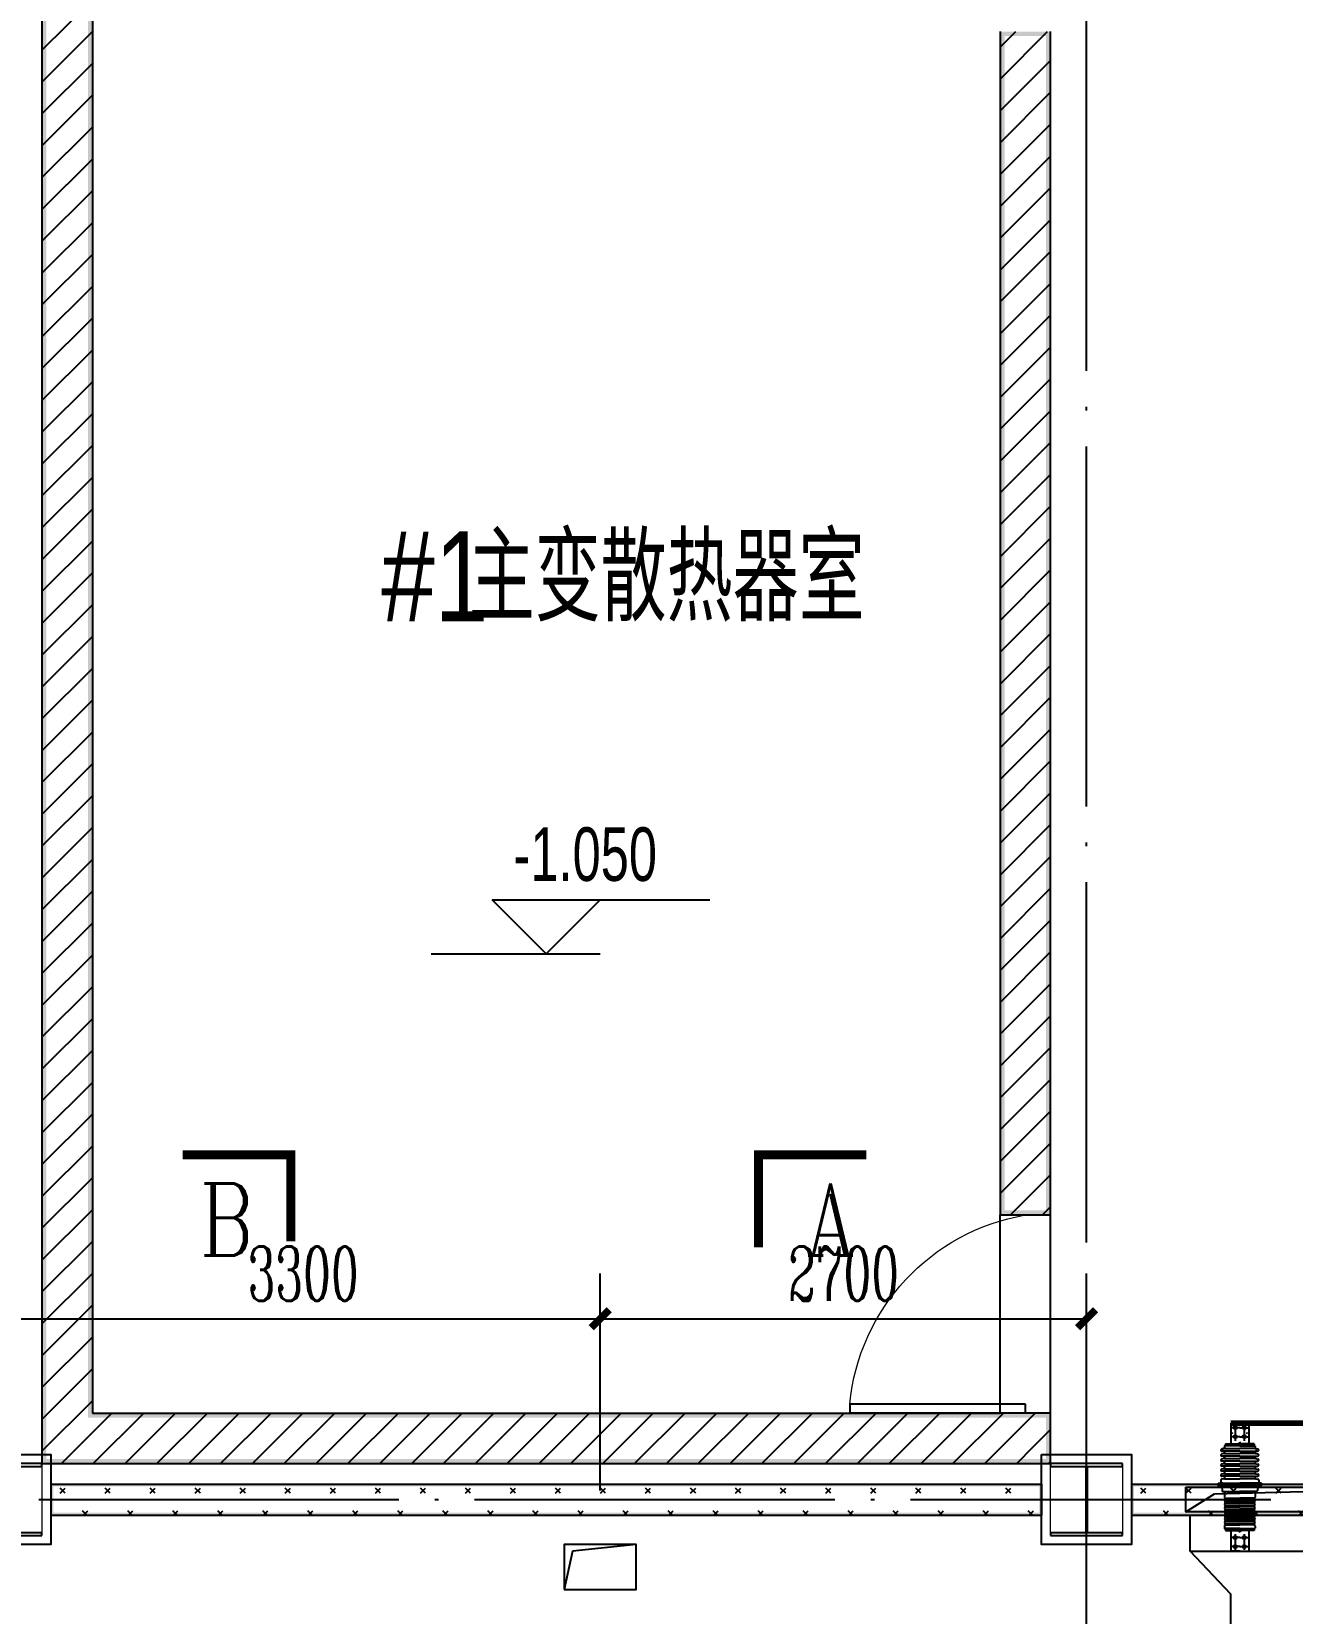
# Model space of a CAD drawing. Extents: x 3213259 to 3716512, y 332899 to 392399.
# Drawn here: x 3518926 to 3525925, y 373402 to 382183 of the extents above; entities that cross this region are included whole.
import ezdxf

# ---------------------------------------------------------------- set-up
doc = ezdxf.new("R2010")
doc.units = 0
doc.header["$LTSCALE"] = 1000
doc.header["$MEASUREMENT"] = 0
for name, pattern in [('CENTER', [50.8, 31.75, -6.35, 6.35, -6.35]), ('DOTE', [2.42, 2, -0.2, 0.02, -0.2]), ('HIDDEN', [0.375, 0.25, -0.125])]:
    doc.linetypes.add(name, pattern=pattern)
for name, color, linetype in [('Cen', 4, 'CENTER'), ('COLUMN', 2, 'Continuous'), ('DIM', 7, 'Continuous'), ('DIM_ELEV', 3, 'Continuous'), ('DIM_SYMB', 3, 'Continuous'), ('DOTE', 1, 'DOTE'), ('Lz3_autosign', 7, 'Continuous'), ('PART', 1, 'Continuous'), ('PUB_HATCH', 8, 'Continuous'), ('PUB_TEXT', 7, 'Continuous'), ('PUB_WALL', 9, 'Continuous'), ('sb', 6, 'Continuous'), ('WALL', 7, 'Continuous'), ('WALL-MOVE', 6, 'Continuous'), ('本期', 7, 'Continuous'), ('门坎', 4, 'Continuous'), ('防火外包', 12, 'Continuous')]:
    doc.layers.add(name, color=color, linetype=linetype)
doc.layers.add('JZX_ViewLine', color=30, linetype='Continuous', lineweight=0)
doc.styles.add('_TCH_DIM', font='sepd_tss.shx', dxfattribs={"bigfont": 'sepd_hzt.shx'})
doc.styles.add('DIM_FONT', font='COMPLEX8.SHX', dxfattribs={"width": 0.6, "bigfont": 'HZITXT.SHX'})
doc.styles.add('HZ', font='complex8.shx', dxfattribs={"width": 0.8, "bigfont": 'hztxt.shx'})
doc.styles.add('sepd_yb2', font='sepd_gbe.shx', dxfattribs={"width": 0.8, "bigfont": 'sepd_gbc.shx'})
doc.dimstyles.new('副本 DIMN', dxfattribs={"dimtxt": 300, "dimasz": 100, "dimexe": 250, "dimexo": 300, "dimgap": 100, "dimtad": 1, "dimdec": 0, "dimzin": 0, "dimdsep": 46, "dimtxsty": 'DIM_FONT', "dimblk": 'ARCHTICK', "dimcen": 0.09, "dimclrt": 7, "dimazin": 2, "dimtfac": 1, "dimtdec": 0, "dimtix": 1, "dimtmove": 2, "dimatfit": 3, "dimldrblk": 'ARCHTICK', "dimfxl": 1, "dimtolj": 1, "dimtzin": 0, "dimarcsym": 0})
pattern_1 = [(45, (-451208.51, -430878.26), (-88.388383, 88.388383), [])]
pattern_2 = [(45, (-451166.04, -430932.16), (-125.000003, 125.000003), [40, -136.7767]), (135, (-450887.75, -430932.16), (-125.000003, -125.000003), [40, -136.7767])]

# ---------------------------------------------------------------- blocks, each defined once
blk = doc.blocks.new('_ArchTick')
at = {"color": 0, "linetype": 'ByBlock', "const_width": 0.4}
blk.add_lwpolyline([(-0.5, -0.5), (0.5, 0.5)], dxfattribs=at)
blk = doc.blocks.new('*D243')
at = {"color": 0, "lineweight": -2}
for p, q in [((3522082.9, 374419.4), (3522082.9, 375287.6)), ((3524782.9, 374761.6), (3524782.9, 375287.6)), ((3522082.9, 375037.6), (3524782.9, 375037.6))]:
    blk.add_line(p, q, dxfattribs=at)
at = {"layer": 'Defpoints', "color": 0}
for p in [(3524782.9, 375037.6), (3524782.9, 374461.6), (3522082.9, 374119.4)]:
    blk.add_point(p, dxfattribs=at)
at = {"color": 0, "lineweight": -2, "xscale": 100, "yscale": 100, "zscale": 100, "rotation": 180}
blk.add_blockref('_ArchTick', (3522082.9, 375037.6), dxfattribs=at)
at = {"color": 0, "lineweight": -2, "xscale": 100, "yscale": 100, "zscale": 100}
blk.add_blockref('_ArchTick', (3524782.9, 375037.6), dxfattribs=at)
at = {"color": 7, "insert": (3523432.9, 375287.6), "char_height": 300, "attachment_point": 5, "style": 'DIM_FONT'}
blk.add_mtext('\\A1;2700', dxfattribs=at)
blk = doc.blocks.new('*D242')
at = {"color": 0, "lineweight": -2}
for p, q in [((3518782.9, 374083.5), (3518782.9, 375287.6)), ((3522082.9, 374083.5), (3522082.9, 375287.6)), ((3518782.9, 375037.6), (3522082.9, 375037.6))]:
    blk.add_line(p, q, dxfattribs=at)
at = {"layer": 'Defpoints', "color": 0}
for p in [(3522082.9, 375037.6), (3518782.9, 373783.5), (3522082.9, 373783.5)]:
    blk.add_point(p, dxfattribs=at)
at = {"color": 0, "lineweight": -2, "xscale": 100, "yscale": 100, "zscale": 100, "rotation": 180}
blk.add_blockref('_ArchTick', (3518782.9, 375037.6), dxfattribs=at)
at = {"color": 0, "lineweight": -2, "xscale": 100, "yscale": 100, "zscale": 100}
blk.add_blockref('_ArchTick', (3522082.9, 375037.6), dxfattribs=at)
at = {"color": 7, "insert": (3520432.9, 375287.6), "char_height": 300, "attachment_point": 5, "style": 'DIM_FONT'}
blk.add_mtext('\\A1;3300', dxfattribs=at)
blk = doc.blocks.new('400X400初设工字钢柱')
at = {"layer": 'COLUMN'}
for p, q in [((1414525.9, 738369.2), (1414125.9, 738369.2)), ((1414125.9, 738369.2), (1414125.9, 738353.2)), ((1414125.9, 738353.2), (1414320.9, 738353.2)), ((1414320.9, 738353.2), (1414320.9, 737985.2)), ((1414330.9, 737985.2), (1414330.9, 738353.2)), ((1414330.9, 738353.2), (1414525.9, 738353.2)), ((1414525.9, 738353.2), (1414525.9, 738369.2)), ((1414320.9, 737985.2), (1414125.9, 737985.2)), ((1414125.9, 737985.2), (1414125.9, 737969.2)), ((1414125.9, 737969.2), (1414525.9, 737969.2)), ((1414525.9, 737985.2), (1414330.9, 737985.2)), ((1414525.9, 737969.2), (1414525.9, 737985.2))]:
    blk.add_line(p, q, dxfattribs=at)
at = {"layer": 'JZX_ViewLine'}
blk.add_lwpolyline([(1414125.9, 738369.2), (1414525.9, 738369.2), (1414525.9, 737969.2), (1414125.9, 737969.2)], close=True, dxfattribs=at)
blk = doc.blocks.new('D1')
at = {"layer": 'PUB_HATCH'}
h = blk.add_hatch(dxfattribs=at)
h.set_pattern_fill('普通砖', color=256, scale=50, style=0)
h.set_pattern_definition(pattern_1)
h.paths.add_polyline_path([(1931192.3, 325945.1), (1930912.3, 325665.1), (1930912.3, 316065.1), (1931192.3, 316345.1)])
h = blk.add_hatch(dxfattribs=at)
h.set_pattern_fill('普通砖', color=256, scale=50, style=0)
h.set_pattern_definition(pattern_1)
h.paths.add_polyline_path([(1936512.3, 317445.1), (1936512.3, 324015.1), (1936232.3, 324015.1), (1936232.3, 317445.1)])
h = blk.add_hatch(dxfattribs=at)
h.set_pattern_fill('普通砖', color=256, scale=50, style=0)
h.set_pattern_definition(pattern_1)
h.paths.add_polyline_path([(1931192.3, 316345.1), (1930912.3, 316065.1), (1936512.3, 316065.1), (1936232.3, 316345.1)])
h = blk.add_hatch(dxfattribs=at)
h.set_pattern_fill('普通砖', color=256, scale=50, style=0)
h.set_pattern_definition(pattern_1)
h.paths.add_polyline_path([(1936232.3, 316345.1), (1936512.3, 316065.1), (1936512.3, 316345.1)])
h = blk.add_hatch(dxfattribs=at)
h.set_pattern_fill('石膏板', color=256, scale=50, style=0)
h.set_pattern_definition(pattern_2)
h.paths.add_polyline_path([(1930962.3, 315951), (1930962.3, 315779), (1936462.3, 315779.1), (1936462.3, 315951.1)])
h = blk.add_hatch(dxfattribs=at)
h.set_pattern_fill('石膏板', color=256, scale=50, style=0)
h.set_pattern_definition(pattern_2)
h.paths.add_polyline_path([(1936962.3, 315951.1), (1936962.3, 315779.1), (1942812.3, 315779.1), (1942812.3, 315951.1)])
at = {"layer": 'PUB_WALL'}
for points in [[(1931192.3, 325945.1), (1931192.3, 316345.1), (1931167.3, 316320.1), (1931167.3, 325920.1)], [(1930912.3, 325665.1), (1930912.3, 316065.1), (1930937.3, 316090.1), (1930937.3, 325690.1)], [(1936512.3, 324015.1), (1936232.3, 324015.1), (1936257.3, 323990.1), (1936487.3, 323990.1)], [(1936257.3, 324015.1), (1936232.3, 324015.1), (1936232.3, 317445.1), (1936257.3, 317445.1)], [(1936512.3, 324015.1), (1936487.3, 324015.1), (1936487.3, 317445.1), (1936512.3, 317445.1)], [(1936232.3, 317445.1), (1936512.3, 317445.1), (1936487.3, 317470.1), (1936257.3, 317470.1)], [(1931192.3, 316345.1), (1936232.3, 316345.1), (1936257.3, 316320.1), (1931167.3, 316320.1)], [(1936512.3, 316345.1), (1936232.3, 316345.1), (1936257.3, 316320.1), (1936487.3, 316320.1)], [(1936512.3, 316065.1), (1936512.3, 316345.1), (1936487.3, 316320.1), (1936487.3, 316090.1)], [(1930912.3, 316065.1), (1936512.3, 316065.1), (1936487.3, 316090.1), (1930937.3, 316090.1)], [(1930962.3, 315951), (1936462.3, 315951.1), (1936462.3, 315938.6), (1930962.3, 315938.5)], [(1930962.3, 315951), (1930962.3, 315779), (1930974.8, 315779), (1930974.8, 315951)], [(1936462.3, 315951.1), (1936462.3, 315779.1), (1936449.8, 315779.1), (1936449.8, 315951.1)], [(1936962.3, 315951.1), (1942812.3, 315951.1), (1942812.3, 315938.6), (1936962.3, 315938.6)], [(1936962.3, 315951.1), (1936962.3, 315779.1), (1936974.8, 315779.1), (1936974.8, 315951.1)], [(1930962.3, 315779), (1936462.3, 315779.1), (1936462.3, 315791.6), (1930962.3, 315791.5)], [(1936962.3, 315779.1), (1942812.3, 315779.1), (1942812.3, 315791.6), (1936962.3, 315791.6)]]:
    blk.add_hatch(color=2, dxfattribs=at).paths.add_polyline_path(points)
at = {"color": 3}
blk.add_line((1935037.9, 316344.8), (1935756.2, 316344.8), dxfattribs=at)
at = {"extrusion": (0, 0, -1)}
for p, q in [((1935397.3, 316395.1), (1935397.3, 316345.1)), ((1936372.3, 316395.1), (1935397.3, 316395.1)), ((1936372.3, 316345.1), (1935397.3, 316345.1)), ((1936372.3, 316345.1), (1936372.3, 316395.1))]:
    blk.add_line(p, q, dxfattribs=at)
at = {"lineweight": 13, "extrusion": (0, 0, -1)}
blk.add_arc((-1936570.9, 316283.2), 1178.7, 5.44328, 80.29573, dxfattribs=at)
at = {"layer": 'DIM_ELEV'}
for p, q in [((1933712.3, 318894.8), (1933412.3, 319194.8)), ((1933412.3, 319194.8), (1934620.8, 319194.8)), ((1933712.3, 318894.8), (1934012.3, 319194.8)), ((1933073.7, 318894.8), (1934012.3, 318894.8))]:
    blk.add_line(p, q, dxfattribs=at)
at = {"layer": 'DOTE'}
for p, q in [((1936712.3, 300352.3), (1936712.3, 329397.5)), ((1892174.5, 315865.1), (1948456.4, 315865.1))]:
    blk.add_line(p, q, dxfattribs=at)
at = {"layer": 'WALL', "color": 2}
for p, q in [((1931192.3, 325945.1), (1931192.3, 316345.1)), ((1930912.3, 325665.1), (1930912.3, 316065.1)), ((1936232.3, 324015.1), (1936232.3, 317445.1)), ((1936512.3, 317445.1), (1936512.3, 324015.1)), ((1936232.3, 317445.1), (1936512.3, 317445.1)), ((1931192.3, 316345.1), (1936232.3, 316345.1)), ((1936512.3, 316345.1), (1936232.3, 316345.1)), ((1936512.3, 316065.1), (1936512.3, 316345.1)), ((1930912.3, 316065.1), (1936512.3, 316065.1))]:
    blk.add_line(p, q, dxfattribs=at)
at = {"layer": 'WALL-MOVE', "color": 2}
for p, q in [((1930962.3, 315951), (1936462.3, 315951.1)), ((1930962.3, 315951), (1930962.3, 315779)), ((1936462.3, 315951.1), (1936462.3, 315779.1)), ((1936962.3, 315951.1), (1942812.3, 315951.1)), ((1936962.3, 315951.1), (1936962.3, 315779.1)), ((1930962.3, 315779), (1936462.3, 315779.1)), ((1936962.3, 315779.1), (1942812.3, 315779.1))]:
    blk.add_line(p, q, dxfattribs=at)
at = {"layer": '门坎'}
for p, q in [((1936232.3, 316345.1), (1936232.3, 317445.1)), ((1936512.3, 316345.1), (1936512.3, 317445.1))]:
    blk.add_line(p, q, dxfattribs=at)
at = {"layer": '防火外包'}
for points in [[(1930462.3, 316115.1), (1930962.3, 316115.1), (1930962.3, 315615.1), (1930462.3, 315615.1)], [(1936462.3, 316115.1), (1936962.3, 316115.1), (1936962.3, 315615.1), (1936462.3, 315615.1)]]:
    blk.add_lwpolyline(points, close=True, dxfattribs=at)
at = {"layer": 'COLUMN'}
for p in [(516386.4, -422304.1), (522386.4, -422304.1)]:
    blk.add_blockref('400X400初设工字钢柱', p, dxfattribs=at)
at = {"layer": 'PUB_TEXT'}
for s, height, style, width, p in [('主变散热器室', 482.27, 'sepd_yb2', 0.8, (1933281.1, 320741.4)), ('#1', 500, 'sepd_yb2', 0.8, (1932796.1, 320741.4)), ('-1.050', 297.5, '_TCH_DIM', 0.705882, (1933530.8, 319299.8))]:
    blk.add_text(s, height=height, dxfattribs=dict(at, style=style, width=width)).set_placement(p)

msp = doc.modelspace()

# ---------------------------------------------------------------- linework, layer by layer
at = {"color": 4}
for p, q in [((3525333.102, 373965.637), (3525492.493, 374066.029)), ((3525492.493, 374066.029), (3526833.102, 374101.335)), ((3522282.891, 373783.486), (3521928.597, 373746.343))]:
    msp.add_line(p, q, dxfattribs=at)
for points in [[(3525333.102, 374101.335), (3526833.102, 374101.335), (3526833.102, 373965.637), (3525333.102, 373965.637)], [(3521882.891, 373533.486), (3522282.891, 373533.486), (3522282.891, 373783.486), (3521882.891, 373783.486)]]:
    msp.add_lwpolyline(points, close=True, dxfattribs=at)
msp.add_lwpolyline([(3521928.597, 373746.343), (3521882.891, 373533.486)], dxfattribs=at)
at = {"layer": 'Cen'}
for p, q in [((3525633.102, 374432.486), (3525583.102, 374432.486)), ((3525633.102, 374432.486), (3525583.102, 374432.486)), ((3525633.102, 374382.486), (3525583.102, 374382.486)), ((3525633.102, 374382.486), (3525583.102, 374382.486)), ((3525608.102, 374458.978), (3525608.102, 374359.34)), ((3525633.102, 374432.486), (3525683.102, 374432.486)), ((3525633.102, 374432.486), (3525683.102, 374432.486)), ((3525633.102, 374382.486), (3525683.102, 374382.486)), ((3525633.102, 374382.486), (3525683.102, 374382.486)), ((3525658.102, 374458.978), (3525658.102, 374359.34)), ((3525533.102, 374130.117), (3525533.102, 374101.552)), ((3525733.102, 374130.117), (3525733.102, 374101.552)), ((3525633.102, 373822.486), (3525583.102, 373822.486)), ((3525633.102, 373822.486), (3525583.102, 373822.486)), ((3525633.102, 373772.486), (3525583.102, 373772.486)), ((3525633.102, 373772.486), (3525583.102, 373772.486)), ((3525608.102, 373840.832), (3525608.102, 373754.125)), ((3525633.102, 373822.486), (3525683.102, 373822.486)), ((3525633.102, 373822.486), (3525683.102, 373822.486)), ((3525633.102, 373772.486), (3525683.102, 373772.486)), ((3525633.102, 373772.486), (3525683.102, 373772.486)), ((3525658.102, 373840.832), (3525658.102, 373754.125))]:
    msp.add_line(p, q, dxfattribs=at)
at = {"layer": 'DIM'}
for centre in [(3525593.171, 374402.429), (3525673.033, 374402.429), (3525541.164, 374309.118), (3525566.271, 374338.726), (3525699.933, 374338.726), (3525725.039, 374309.118), (3525524.127, 374114.422), (3525742.076, 374114.422)]:
    msp.add_circle(centre, 0.4, dxfattribs=at)
at = {"layer": 'DIM_SYMB', "const_width": 50}
for points in [[(3519764.815, 375946.498), (3520364.815, 375946.498), (3520364.815, 375467.46)], [(3523560.806, 375946.498), (3522960.806, 375946.498), (3522960.806, 375433.968)]]:
    msp.add_lwpolyline(points, dxfattribs=at)
at = {"layer": 'Lz3_autosign', "color": 7, "linetype": 'ByBlock', "const_width": 30}
msp.add_lwpolyline([(3525583.102, 374457.486), (3528483.102, 374457.486)], dxfattribs=at)
at = {"layer": 'PART'}
for p, q in [((3525583.102, 374457.486), (3525583.102, 374342.486)), ((3525633.102, 374457.486), (3525583.102, 374457.486)), ((3525633.102, 374457.486), (3525583.102, 374457.486)), ((3525633.102, 374457.486), (3525683.102, 374457.486)), ((3525633.102, 374457.486), (3525683.102, 374457.486)), ((3525683.102, 374457.486), (3525683.102, 374342.486)), ((3525543.366, 374316.621), (3525532.837, 374314.351)), ((3525543.366, 374288.621), (3525532.837, 374286.351)), ((3525633.102, 374302.486), (3525534.102, 374302.486)), ((3525548.102, 374329.486), (3525548.102, 374322.486)), ((3525548.102, 374316.621), (3525633.102, 374316.621)), ((3525548.102, 374302.486), (3525548.102, 374294.486)), ((3525548.102, 374288.621), (3525633.102, 374288.621)), ((3525633.102, 374332.486), (3525551.102, 374332.486)), ((3525553.102, 374342.486), (3525553.102, 374332.486)), ((3525553.102, 374342.486), (3525633.102, 374342.486)), ((3525553.102, 374335.986), (3525633.102, 374335.986)), ((3525627.102, 374347.986), (3525627.102, 374342.486)), ((3525627.102, 374347.986), (3525633.102, 374347.986)), ((3525639.102, 374347.986), (3525633.102, 374347.986)), ((3525713.102, 374342.486), (3525633.102, 374342.486)), ((3525713.102, 374335.986), (3525633.102, 374335.986)), ((3525633.102, 374332.486), (3525715.102, 374332.486)), ((3525718.102, 374316.621), (3525633.102, 374316.621)), ((3525633.102, 374302.486), (3525732.102, 374302.486)), ((3525718.102, 374288.621), (3525633.102, 374288.621)), ((3525639.102, 374347.986), (3525639.102, 374342.486)), ((3525713.102, 374342.486), (3525713.102, 374332.486)), ((3525718.102, 374329.486), (3525718.102, 374322.486)), ((3525718.102, 374302.486), (3525718.102, 374294.486)), ((3525722.837, 374316.621), (3525733.366, 374314.351)), ((3525722.837, 374288.621), (3525733.366, 374286.351)), ((3525543.366, 374260.621), (3525532.837, 374258.351)), ((3525543.366, 374232.621), (3525532.837, 374230.351)), ((3525543.366, 374204.621), (3525532.837, 374202.351)), ((3525633.102, 374274.486), (3525534.102, 374274.486)), ((3525633.102, 374246.486), (3525534.102, 374246.486)), ((3525633.102, 374218.486), (3525534.102, 374218.486)), ((3525548.102, 374274.486), (3525548.102, 374266.486)), ((3525548.102, 374260.621), (3525633.102, 374260.621)), ((3525548.102, 374246.486), (3525548.102, 374238.486)), ((3525548.102, 374232.621), (3525633.102, 374232.621)), ((3525548.102, 374218.486), (3525548.102, 374210.486)), ((3525548.102, 374204.621), (3525633.102, 374204.621)), ((3525633.102, 374274.486), (3525732.102, 374274.486)), ((3525718.102, 374260.621), (3525633.102, 374260.621)), ((3525633.102, 374246.486), (3525732.102, 374246.486)), ((3525718.102, 374232.621), (3525633.102, 374232.621)), ((3525633.102, 374218.486), (3525732.102, 374218.486)), ((3525718.102, 374204.621), (3525633.102, 374204.621)), ((3525718.102, 374274.486), (3525718.102, 374266.486)), ((3525718.102, 374246.486), (3525718.102, 374238.486)), ((3525718.102, 374218.486), (3525718.102, 374210.486)), ((3525722.837, 374260.621), (3525733.366, 374258.351)), ((3525722.837, 374232.621), (3525733.366, 374230.351)), ((3525722.837, 374204.621), (3525733.366, 374202.351)), ((3525513.102, 374124.486), (3525633.102, 374124.486)), ((3525513.102, 374124.486), (3525513.102, 374112.486)), ((3525526.102, 374124.486), (3525526.102, 374109.486)), ((3525528.102, 374140.486), (3525528.102, 374124.486)), ((3525543.366, 374176.621), (3525532.837, 374174.351)), ((3525543.366, 374148.621), (3525532.837, 374146.351)), ((3525633.102, 374190.486), (3525534.102, 374190.486)), ((3525633.102, 374162.486), (3525534.102, 374162.486)), ((3525540.102, 374124.486), (3525540.102, 374109.486)), ((3525548.102, 374190.486), (3525548.102, 374182.486)), ((3525548.102, 374176.621), (3525633.102, 374176.621)), ((3525548.102, 374162.486), (3525548.102, 374154.486)), ((3525548.102, 374148.621), (3525633.102, 374148.621)), ((3525633.102, 374190.486), (3525732.102, 374190.486)), ((3525718.102, 374176.621), (3525633.102, 374176.621)), ((3525633.102, 374162.486), (3525732.102, 374162.486)), ((3525718.102, 374148.621), (3525633.102, 374148.621)), ((3525753.102, 374124.486), (3525633.102, 374124.486)), ((3525718.102, 374190.486), (3525718.102, 374182.486)), ((3525718.102, 374162.486), (3525718.102, 374154.486)), ((3525722.837, 374176.621), (3525733.366, 374174.351)), ((3525722.837, 374148.621), (3525733.366, 374146.351)), ((3525726.102, 374124.486), (3525726.102, 374109.486)), ((3525738.102, 374140.486), (3525738.102, 374124.486)), ((3525740.102, 374124.486), (3525740.102, 374109.486)), ((3525753.102, 374124.486), (3525753.102, 374112.486)), ((3525633.102, 374109.486), (3525516.102, 374109.486)), ((3525533.283, 374106.679), (3525534.921, 374081.293)), ((3525537.914, 374078.486), (3525633.102, 374078.486)), ((3525548.102, 374078.486), (3525548.102, 374046.486)), ((3525548.102, 374078.486), (3525548.102, 374046.486)), ((3525551.722, 374040.314), (3525549.251, 374043.296)), ((3525549.251, 374029.676), (3525551.722, 374032.658)), ((3525551.722, 374020.314), (3525549.251, 374023.296)), ((3525554.994, 374040.314), (3525633.102, 374040.314)), ((3525554.994, 374032.658), (3525633.102, 374032.658)), ((3525633.102, 374109.486), (3525750.102, 374109.486)), ((3525728.289, 374078.486), (3525633.102, 374078.486)), ((3525711.21, 374040.314), (3525633.102, 374040.314)), ((3525711.21, 374032.658), (3525633.102, 374032.658)), ((3525714.481, 374040.314), (3525716.952, 374043.296)), ((3525716.952, 374029.676), (3525714.481, 374032.658)), ((3525714.481, 374020.314), (3525716.952, 374023.296)), ((3525718.102, 374078.486), (3525718.102, 374046.486)), ((3525718.102, 374078.486), (3525718.102, 374046.486)), ((3525732.921, 374106.679), (3525731.283, 374081.293)), ((3525549.251, 374009.676), (3525551.722, 374012.658)), ((3525551.722, 374000.314), (3525549.251, 374003.296)), ((3525549.251, 373989.676), (3525551.722, 373992.658)), ((3525551.722, 373980.314), (3525549.251, 373983.296)), ((3525549.251, 373969.676), (3525551.722, 373972.658)), ((3525551.722, 373960.314), (3525549.251, 373963.296)), ((3525549.251, 373949.676), (3525551.722, 373952.658)), ((3525551.722, 373940.314), (3525549.251, 373943.296)), ((3525554.994, 374020.314), (3525633.102, 374020.314)), ((3525554.994, 374012.658), (3525633.102, 374012.658)), ((3525554.994, 374000.314), (3525633.102, 374000.314)), ((3525554.994, 373992.658), (3525633.102, 373992.658)), ((3525554.994, 373980.314), (3525571.102, 373980.314)), ((3525554.994, 373980.314), (3525633.102, 373980.314)), ((3525554.994, 373972.658), (3525571.102, 373972.658)), ((3525554.994, 373972.658), (3525633.102, 373972.658)), ((3525554.994, 373960.314), (3525633.102, 373960.314)), ((3525554.994, 373952.658), (3525633.102, 373952.658)), ((3525554.994, 373940.314), (3525633.102, 373940.314)), ((3525711.21, 374020.314), (3525633.102, 374020.314)), ((3525711.21, 374012.658), (3525633.102, 374012.658)), ((3525711.21, 374000.314), (3525633.102, 374000.314)), ((3525711.21, 373992.658), (3525633.102, 373992.658)), ((3525711.21, 373980.314), (3525633.102, 373980.314)), ((3525711.21, 373972.658), (3525633.102, 373972.658)), ((3525711.21, 373960.314), (3525633.102, 373960.314)), ((3525711.21, 373952.658), (3525633.102, 373952.658)), ((3525711.21, 373940.314), (3525633.102, 373940.314)), ((3525711.21, 373980.314), (3525695.102, 373980.314)), ((3525711.21, 373972.658), (3525695.102, 373972.658)), ((3525716.952, 374009.676), (3525714.481, 374012.658)), ((3525714.481, 374000.314), (3525716.952, 374003.296)), ((3525716.952, 373989.676), (3525714.481, 373992.658)), ((3525714.481, 373980.314), (3525716.952, 373983.296)), ((3525716.952, 373969.676), (3525714.481, 373972.658)), ((3525714.481, 373960.314), (3525716.952, 373963.296)), ((3525716.952, 373949.676), (3525714.481, 373952.658)), ((3525714.481, 373940.314), (3525716.952, 373943.296)), ((3525548.102, 373886.486), (3525548.102, 373875.486)), ((3525549.251, 373929.676), (3525551.722, 373932.658)), ((3525551.722, 373920.314), (3525549.251, 373923.296)), ((3525549.251, 373909.676), (3525551.722, 373912.658)), ((3525551.722, 373900.314), (3525549.251, 373903.296)), ((3525549.251, 373889.676), (3525551.722, 373892.658)), ((3525633.102, 373872.486), (3525551.102, 373872.486)), ((3525553.102, 373872.486), (3525553.102, 373862.486)), ((3525553.102, 373868.986), (3525633.102, 373868.986)), ((3525553.102, 373862.486), (3525633.102, 373862.486)), ((3525554.994, 373932.658), (3525633.102, 373932.658)), ((3525554.994, 373920.314), (3525633.102, 373920.314)), ((3525554.994, 373912.658), (3525633.102, 373912.658)), ((3525554.994, 373900.314), (3525633.102, 373900.314)), ((3525554.994, 373892.658), (3525633.102, 373892.658)), ((3525583.102, 373862.486), (3525583.102, 373747.486)), ((3525627.102, 373862.486), (3525627.102, 373856.986)), ((3525627.102, 373856.986), (3525633.102, 373856.986)), ((3525711.21, 373932.658), (3525633.102, 373932.658)), ((3525711.21, 373920.314), (3525633.102, 373920.314)), ((3525711.21, 373912.658), (3525633.102, 373912.658)), ((3525711.21, 373900.314), (3525633.102, 373900.314)), ((3525711.21, 373892.658), (3525633.102, 373892.658)), ((3525633.102, 373872.486), (3525715.102, 373872.486)), ((3525713.102, 373868.986), (3525633.102, 373868.986)), ((3525713.102, 373862.486), (3525633.102, 373862.486)), ((3525639.102, 373856.986), (3525633.102, 373856.986)), ((3525639.102, 373862.486), (3525639.102, 373856.986)), ((3525683.102, 373862.486), (3525683.102, 373747.486)), ((3525713.102, 373872.486), (3525713.102, 373862.486)), ((3525716.952, 373929.676), (3525714.481, 373932.658)), ((3525714.481, 373920.314), (3525716.952, 373923.296)), ((3525716.952, 373909.676), (3525714.481, 373912.658)), ((3525714.481, 373900.314), (3525716.952, 373903.296)), ((3525716.952, 373889.676), (3525714.481, 373892.658)), ((3525718.102, 373886.486), (3525718.102, 373875.486)), ((3525633.102, 373747.486), (3525583.102, 373747.486)), ((3525633.102, 373747.486), (3525583.102, 373747.486)), ((3525633.102, 373747.486), (3525683.102, 373747.486)), ((3525633.102, 373747.486), (3525683.102, 373747.486))]:
    msp.add_line(p, q, dxfattribs=at)
for centre in [(3525608.102, 374432.486), (3525608.102, 374382.486), (3525658.102, 374432.486), (3525658.102, 374382.486), (3525608.102, 373822.486), (3525608.102, 373772.486), (3525658.102, 373822.486), (3525658.102, 373772.486)]:
    msp.add_circle(centre, 9, dxfattribs=at)
for centre, radius, start, end in [((3525534.102, 374308.486), 6, 102.1639666, 270), ((3525534.102, 374280.486), 6, 102.1639666, 270), ((3525542.102, 374322.486), 6, 282.1639666, 0), ((3525542.102, 374294.486), 6, 282.1639666, 0), ((3525551.102, 374329.486), 3, 90, 180), ((3525633.102, 374345.286), 2.8, 90, 270), ((3525633.102, 374345.286), 2.8, 270, 90), ((3525715.102, 374329.486), 3, 0, 90), ((3525724.102, 374322.486), 6, 180, 257.8360334), ((3525724.102, 374294.486), 6, 180, 257.8360334), ((3525732.102, 374308.486), 6, 270, 77.8360334), ((3525732.102, 374280.486), 6, 270, 77.8360334), ((3525534.102, 374252.486), 6, 102.1639666, 270), ((3525534.102, 374224.486), 6, 102.1639666, 270), ((3525534.102, 374196.486), 6, 102.1639666, 270), ((3525542.102, 374266.486), 6, 282.1639666, 0), ((3525542.102, 374238.486), 6, 282.1639666, 0), ((3525542.102, 374210.486), 6, 282.1639666, 0), ((3525724.102, 374266.486), 6, 180, 257.8360334), ((3525724.102, 374238.486), 6, 180, 257.8360334), ((3525724.102, 374210.486), 6, 180, 257.8360334), ((3525732.102, 374252.486), 6, 270, 77.8360334), ((3525732.102, 374224.486), 6, 270, 77.8360334), ((3525732.102, 374196.486), 6, 270, 77.8360334), ((3525516.102, 374112.486), 3, 180, 270), ((3525534.102, 374168.486), 6, 102.1639666, 270), ((3525534.102, 374140.486), 6, 102.1639666, 180), ((3525542.102, 374182.486), 6, 282.1639666, 0), ((3525542.102, 374154.486), 6, 282.1639666, 0), ((3525724.102, 374182.486), 6, 180, 257.8360334), ((3525724.102, 374154.486), 6, 180, 257.8360334), ((3525732.102, 374168.486), 6, 270, 77.8360334), ((3525732.102, 374140.486), 6, 0, 77.8360334), ((3525750.102, 374112.486), 3, 270, 0), ((3525530.289, 374106.486), 3, 3.691386, 90), ((3525537.914, 374081.486), 3, 183.691386, 270), ((3525553.102, 374046.486), 5, 180, 219.6396178), ((3525553.102, 374026.486), 5, 140.3603822, 219.6396178), ((3525547.102, 374036.486), 6, 320.3603822, 39.6396178), ((3525719.102, 374036.486), 6, 140.3603822, 219.6396178), ((3525713.102, 374046.486), 5, 320.3603822, 0), ((3525713.102, 374026.486), 5, 320.3603822, 39.6396178), ((3525728.289, 374081.486), 3, 270, 356.308614), ((3525735.914, 374106.486), 3, 90, 176.308614), ((3525553.102, 374006.486), 5, 140.3603822, 219.6396178), ((3525553.102, 373986.486), 5, 140.3603822, 219.6396178), ((3525553.102, 373966.486), 5, 140.3603822, 219.6396178), ((3525553.102, 373946.486), 5, 140.3603822, 219.6396178), ((3525547.102, 374016.486), 6, 320.3603822, 39.6396178), ((3525547.102, 373996.486), 6, 320.3603822, 39.6396178), ((3525547.102, 373976.486), 6, 320.3603822, 39.6396178), ((3525547.102, 373956.486), 6, 320.3603822, 39.6396178), ((3525547.102, 373936.486), 6, 320.3603822, 39.6396178), ((3525719.102, 374016.486), 6, 140.3603822, 219.6396178), ((3525719.102, 373996.486), 6, 140.3603822, 219.6396178), ((3525719.102, 373976.486), 6, 140.3603822, 219.6396178), ((3525719.102, 373956.486), 6, 140.3603822, 219.6396178), ((3525719.102, 373936.486), 6, 140.3603822, 219.6396178), ((3525713.102, 374006.486), 5, 320.3603822, 39.6396178), ((3525713.102, 373986.486), 5, 320.3603822, 39.6396178), ((3525713.102, 373966.486), 5, 320.3603822, 39.6396178), ((3525713.102, 373946.486), 5, 320.3603822, 39.6396178), ((3525553.102, 373926.486), 5, 140.3603822, 219.6396178), ((3525553.102, 373906.486), 5, 140.3603822, 219.6396178), ((3525553.102, 373886.486), 5, 140.3603822, 180), ((3525551.102, 373875.486), 3, 180, 270), ((3525547.102, 373916.486), 6, 320.3603822, 39.6396178), ((3525547.102, 373896.486), 6, 320.3603822, 39.6396178), ((3525633.102, 373859.686), 2.8, 90, 270), ((3525633.102, 373859.686), 2.8, 270, 90), ((3525719.102, 373916.486), 6, 140.3603822, 219.6396178), ((3525719.102, 373896.486), 6, 140.3603822, 219.6396178), ((3525715.102, 373875.486), 3, 270, 0), ((3525713.102, 373926.486), 5, 320.3603822, 39.6396178), ((3525713.102, 373906.486), 5, 320.3603822, 39.6396178), ((3525713.102, 373886.486), 5, 0, 39.6396178)]:
    msp.add_arc(centre, radius, start, end, dxfattribs=at)
at = {"layer": 'sb', "color": 4, "lineweight": 25}
msp.add_line((3525358.102, 373747.486), (3526808.102, 373747.486), dxfattribs=at)
for points in [[(3525358.102, 373747.486), (3525358.102, 373947.486)], [(3525583.102, 372493.943), (3525583.102, 373507.943), (3525358.102, 373747.486)]]:
    msp.add_lwpolyline(points, dxfattribs=at)
at = {"layer": 'WALL'}
msp.add_line((3518982.905, 374353.486), (3518982.905, 374233.486), dxfattribs=at)

# ---------------------------------------------------------------- block references
at = {"layer": 'sb', "color": 1, "linetype": 'HIDDEN', "lineweight": 25, "ltscale": 2}
msp.add_blockref('D1', (1588070.633, 58168.405), dxfattribs=at)

# ---------------------------------------------------------------- texts
at = {"layer": '本期', "color": 6, "lineweight": 9, "ltscale": 0.8, "style": 'HZ', "width": 0.8}
for s, p in [('B', (3519858.603, 375387.897)), ('A', (3523223.818, 375387.897))]:
    msp.add_text(s, height=400, dxfattribs=at).set_placement(p)

# ---------------------------------------------------------------- dimensions: what is measured, and where the dimension line sits
for base, p1, p2, picture, middle in [((3522082.891, 375037.6), (3518782.891, 373783.459), (3522082.891, 373783.486), '*D242', (3520432.891, 375287.6)), ((3524782.891, 375037.6), (3522082.891, 374119.446), (3524782.891, 374461.589), '*D243', (3523432.891, 375287.6))]:
    dim = msp.add_linear_dim(base=base, p1=p1, p2=p2, dimstyle='副本 DIMN')
    dim.commit()
    dim.dimension.update_dxf_attribs({"geometry": picture, "text_midpoint": middle})

doc.saveas('drawing.dxf')
